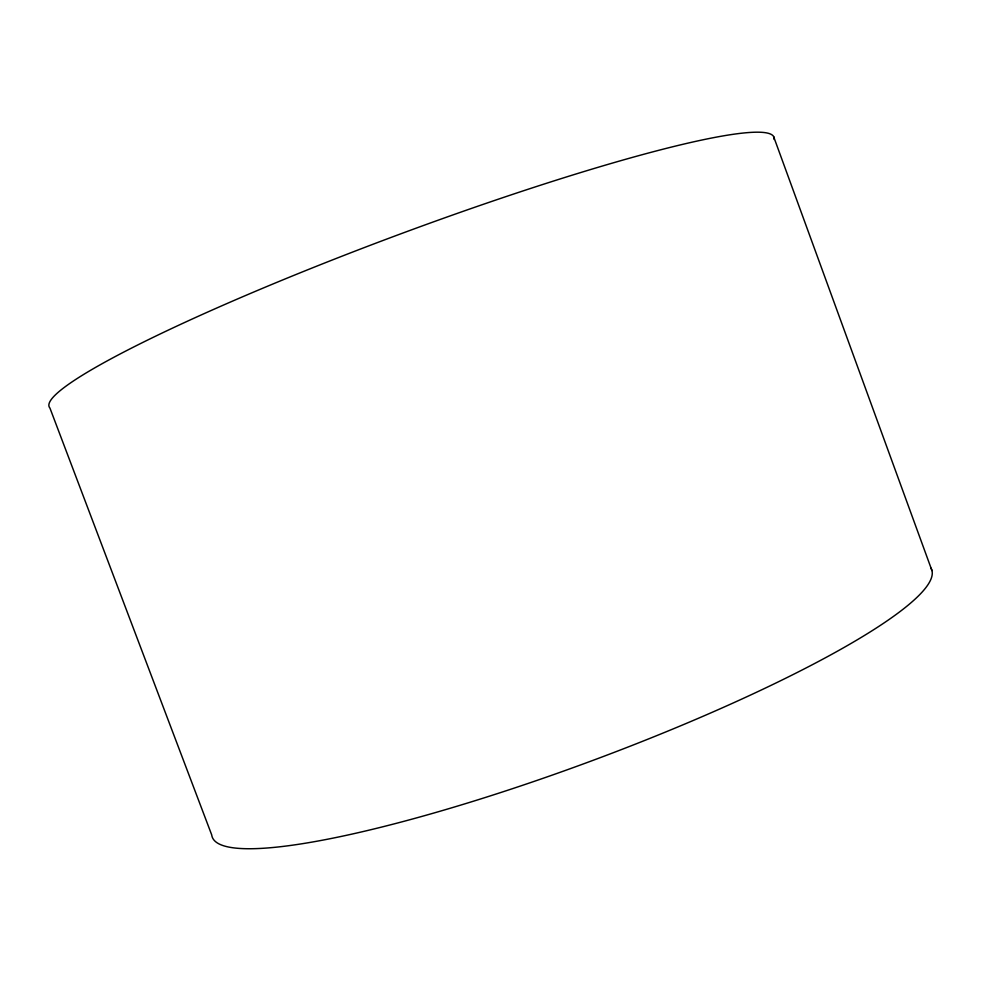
<?xml version="1.0" encoding="UTF-8"?>
<svg xmlns="http://www.w3.org/2000/svg" width="981" height="981" viewBox="0 0 981 981"><rect width="100%" height="100%" fill="white"/><g stroke="black" fill="none" stroke-linecap="round" stroke-linejoin="round"><path stroke-width="1.47" d="M773.641 136.629L931.95 570.574M930.981 568.158A383.767 60.773 -20.4 0 1 591.212 761.023A383.767 60.773 -20.4 0 1 211.724 834.954L49.921 408.035A386.637 39.473 -20.4 0 1 400.959 233.76A386.637 39.473 -20.4 0 1 774.107 139.461"/></g></svg>
